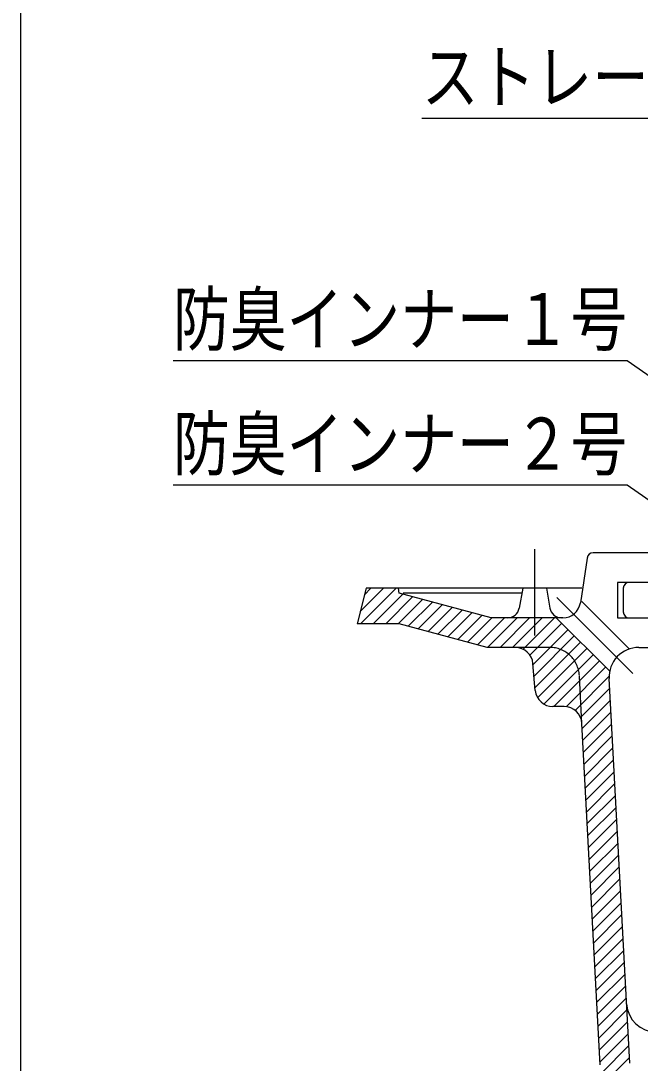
# Model space of a CAD drawing. Units: millimetres, scale not verified. Extents: x -1092 to 1092, y -744 to 696.
# Drawn here: x -1092 to -882.5, y -546.8 to -194.5 of the extents above; entities that cross this region are included whole.
import ezdxf
from ezdxf.enums import TextEntityAlignment as Align

# ---------------------------------------------------------------- set-up
doc = ezdxf.new("R2010")
doc.units = ezdxf.units.MM
doc.header["$LTSCALE"] = 8
doc.linetypes.add('CHAIN1', pattern=[8, 5, -1, 1, -1])
doc.linetypes.add('DASHED2', pattern=[3, 2, -1])
for name, color, linetype in [('0-8_枠中線', 5, 'Continuous'), ('0-E_極細4', 6, 'Continuous'), ('1-1_寸法4', 7, 'Continuous')]:
    doc.layers.add(name, color=color, linetype=linetype)
doc.styles.add('ＭＳ ゴシック', font='')
doc.styles.get('ＭＳ ゴシック').set_extended_font_data('MS Gothic')

msp = doc.modelspace()

# ---------------------------------------------------------------- linework, layer by layer
at = {"layer": '0-8_枠中線'}
msp.add_lwpolyline([(-1092, -744), (-1092, 696), (1092, 696), (1092, -744)], close=True, dxfattribs=at)
at = {"layer": '0-E_極細4', "linetype": 'CHAIN1'}
for p, q in [((-918.24, -373.088), (-918.24, -402.294)), ((-910.708, -389.4), (-885.029, -415.079))]:
    msp.add_line(p, q, dxfattribs=at)
at = {"layer": '0-E_極細4'}
for p, q in [((-900.442, -376.054), (-902.746, -391.184)), ((-869.24, -374.281), (-898.455, -374.281)), ((-975.24, -386.281), (-978.24, -398.281)), ((-977.209, -394.159), (-969.331, -386.281)), ((-977.088, -398.281), (-965.088, -386.281)), ((-975.795, -388.502), (-973.574, -386.281)), ((-902.304, -386.281), (-975.24, -386.281)), ((-964.095, -387.928), (-964.24, -386.281)), ((-922.24, -386.281), (-923.464, -392.998)), ((-914.24, -386.281), (-913.062, -392.974)), ((-886.24, -384.281), (-890.24, -384.281)), ((-890.24, -384.281), (-890.24, -396.281)), ((-888.24, -386.281), (-888.24, -394.281)), ((-878.24, -384.281), (-886.24, -384.281)), ((-878.24, -384.281), (-886.24, -384.281)), ((-972.846, -398.281), (-962.832, -388.267)), ((-968.603, -398.281), (-959.486, -389.163)), ((-964.36, -398.281), (-956.14, -390.06)), ((-932.923, -396.281), (-964.096, -387.928)), ((-922.54, -387.928), (-962.694, -387.928)), ((-960.958, -399.121), (-952.794, -390.956)), ((-902.299, -390.737), (-886.228, -406.809)), ((-957.612, -400.018), (-949.447, -391.853)), ((-954.266, -400.915), (-946.101, -392.75)), ((-950.92, -401.811), (-942.755, -393.646)), ((-947.574, -402.708), (-939.409, -394.543)), ((-944.228, -403.604), (-936.063, -395.439)), ((-940.882, -404.501), (-932.662, -396.281)), ((-937.536, -405.397), (-928.419, -396.281)), ((-934.177, -406.281), (-924.177, -396.281)), ((-918.24, -396.281), (-932.923, -396.281)), ((-929.934, -406.281), (-919.934, -396.281)), ((-925.691, -406.281), (-915.691, -396.281)), ((-922.08, -406.912), (-911.449, -396.281)), ((-919.812, -408.887), (-909.052, -398.127)), ((-908.678, -396.281), (-918.24, -396.281)), ((-910.898, -396.281), (-892.833, -414.346)), ((-890.24, -396.281), (-878.24, -396.281)), ((-886.24, -396.281), (-878.24, -396.281)), ((-964.096, -398.281), (-978.24, -398.281)), ((-934.24, -406.281), (-964.096, -398.281)), ((-918.755, -412.073), (-906.931, -400.248)), ((-918.414, -415.974), (-904.809, -402.369)), ((-918.073, -419.875), (-902.688, -404.491)), ((-924.76, -406.281), (-934.24, -406.281)), ((-917.22, -423.265), (-900.567, -406.612)), ((-883.022, -406.281), (-869.24, -406.281)), ((-917.992, -420.804), (-918.783, -411.758)), ((-915.124, -425.412), (-898.445, -408.733)), ((-911.75, -426.281), (-896.324, -410.855)), ((-907.546, -426.319), (-894.203, -412.976)), ((-904.533, -427.548), (-893.019, -416.035)), ((-886.043, -546.809), (-893.008, -416.816)), ((-902.692, -429.95), (-892.832, -420.091)), ((-908.221, -426.281), (-912.014, -426.281)), ((-902.139, -433.64), (-892.616, -424.117)), ((-901.922, -437.666), (-892.401, -428.144)), ((-896.017, -547.349), (-902.23, -431.958)), ((-901.706, -441.692), (-892.185, -432.171)), ((-901.489, -445.718), (-891.969, -436.198)), ((-901.272, -449.744), (-891.753, -440.225)), ((-901.055, -453.769), (-891.538, -444.252)), ((-900.838, -457.795), (-891.322, -448.279)), ((-900.622, -461.821), (-891.106, -452.306)), ((-900.405, -465.847), (-890.89, -456.333)), ((-900.188, -469.873), (-890.675, -460.359)), ((-899.971, -473.899), (-890.459, -464.386)), ((-899.755, -477.925), (-890.243, -468.413)), ((-899.538, -481.951), (-890.027, -472.44)), ((-899.321, -485.976), (-889.812, -476.467)), ((-899.104, -490.002), (-889.596, -480.494)), ((-898.888, -494.028), (-889.38, -484.521)), ((-898.671, -498.054), (-889.164, -488.548)), ((-898.454, -502.08), (-888.949, -492.574)), ((-898.237, -506.106), (-888.733, -496.601)), ((-898.021, -510.132), (-888.517, -500.628)), ((-897.804, -514.158), (-888.301, -504.655)), ((-897.587, -518.183), (-888.086, -508.682)), ((-897.37, -522.209), (-887.87, -512.709)), ((-897.153, -526.235), (-887.654, -516.736)), ((-896.937, -530.261), (-887.438, -520.763)), ((-896.72, -534.287), (-887.223, -524.79)), ((-896.503, -538.313), (-887.007, -528.816)), ((-896.286, -542.339), (-886.791, -532.843)), ((-896.07, -546.365), (-886.575, -536.87)), ((-895.657, -550.195), (-886.36, -540.897)), ((-894.702, -553.482), (-886.144, -544.924))]:
    msp.add_line(p, q, dxfattribs=at)
at = {"layer": '0-E_極細4', "linetype": 'DASHED2'}
for p, q in [((-913.088, -406.281), (-924.76, -406.281)), ((-902.23, -431.958), (-903.103, -415.743))]:
    msp.add_line(p, q, dxfattribs=at)
at = {"layer": '0-E_極細4'}
for centre, radius, start, end in [((-898.455, -376.281), 2, 90, 173.4802), ((-886.24, -386.281), 2, 90, 180), ((-927.399, -392.281), 4, 270, 349.67095), ((-909.122, -392.281), 4, 189.9788, 270), ((-908.678, -390.281), 6, 270, 351.34132), ((-886.24, -394.281), 2, 180, 270), ((-924.76, -412.281), 6, 5, 90), ((-883.022, -416.281), 10, 90, 183.06691), ((-912.014, -420.281), 6, 185, 270), ((-908.221, -432.281), 6, 3.08199, 90), ((-877.129, -526.274), 10, 183.06691, 270)]:
    msp.add_arc(centre, radius, start, end, dxfattribs=at)
at = {"layer": '0-E_極細4', "linetype": 'DASHED2'}
msp.add_arc((-913.088, -416.281), 10, 3.08199, 90, dxfattribs=at)
at = {"layer": '1-1_寸法4'}
for points in [[(-814.252, -262.58), (-841.175, -227.518), (-956.375, -227.518)], [(-808.751, -363.704), (-886.929, -309.373), (-1040.529, -309.373)], [(-831.52, -389.995), (-886.929, -351.488), (-1040.529, -351.488)]]:
    msp.add_lwpolyline(points, dxfattribs=at)

# ---------------------------------------------------------------- texts
at = {"layer": '1-1_寸法4', "style": 'ＭＳ ゴシック', "width": 0.8}
for s, p in [('ストレーナー', (-956.375, -227.518)), ('防臭インナー１号', (-1040.529, -309.373)), ('防臭インナー２号', (-1040.529, -351.488))]:
    msp.add_text(s, height=17.6, dxfattribs=at).set_placement(p, align=Align.BOTTOM_LEFT)

doc.saveas('drawing.dxf')
